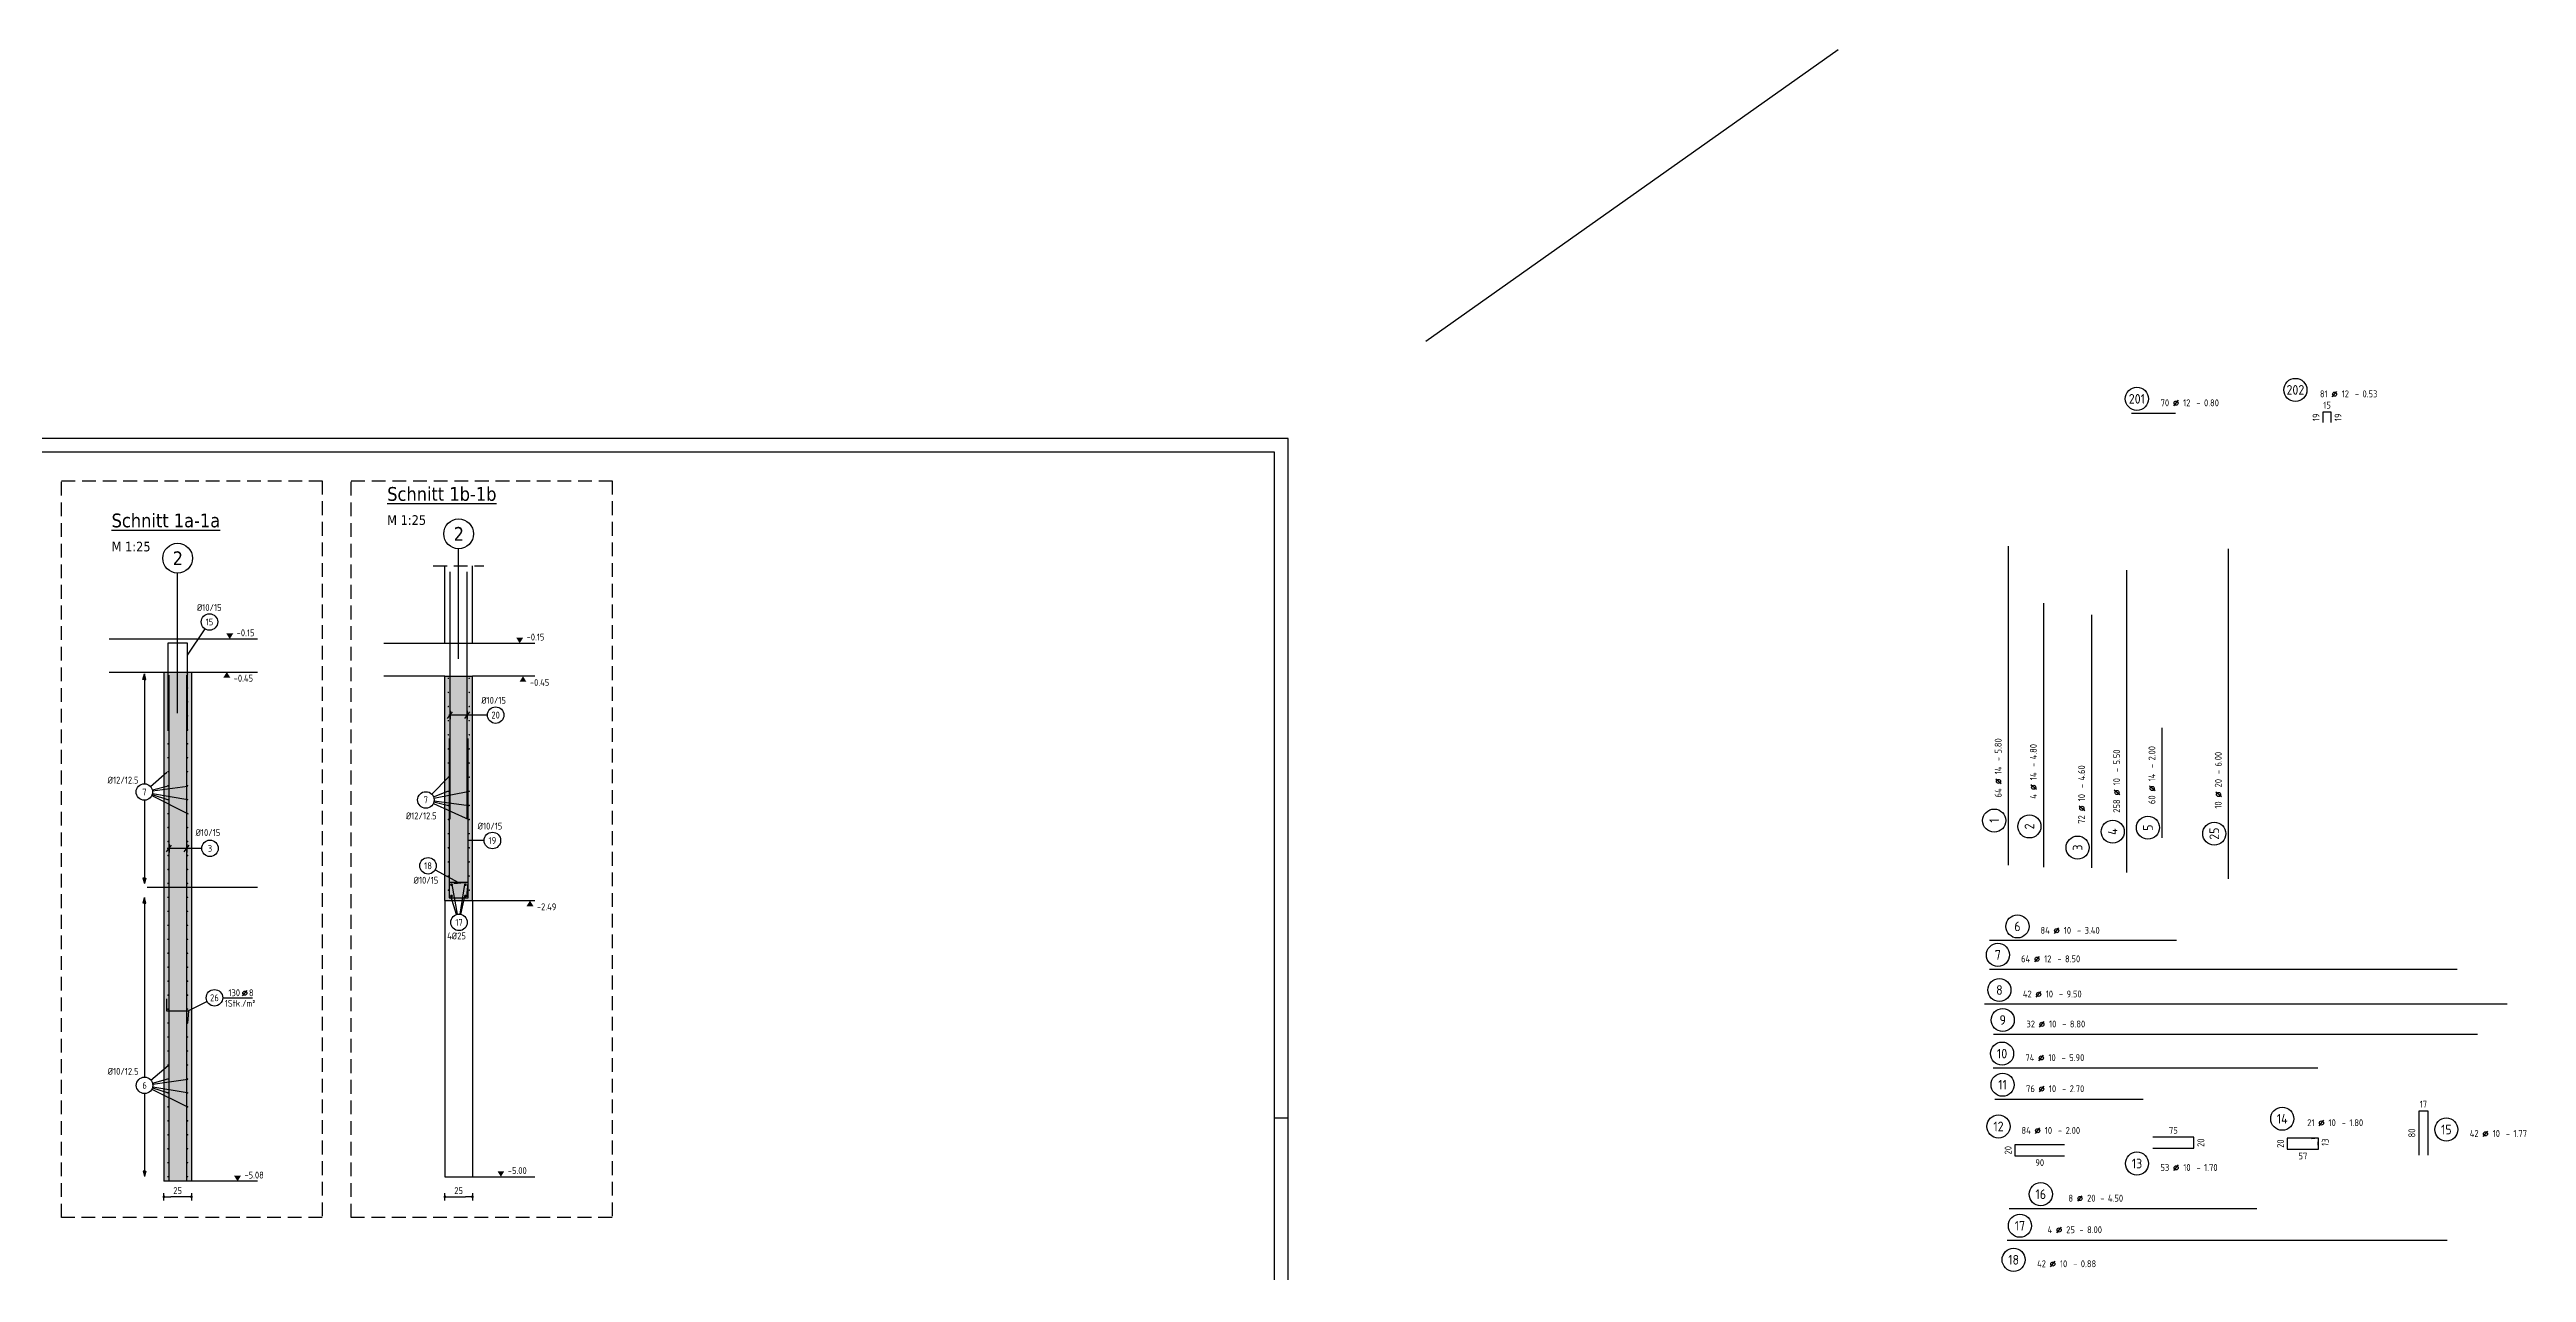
# Model space of a CAD drawing. Extents: x -36 to 85, y -7 to 53.
# Drawn here: x 36.94 to 81.96, y 26.89 to 49.12 of the extents above; entities that cross this region are included whole.
import ezdxf
from ezdxf.enums import TextEntityAlignment as Align

# ---------------------------------------------------------------- set-up
doc = ezdxf.new("R2010")
doc.units = 0
doc.header["$LTSCALE"] = 0.5
for name, pattern in [('AUSGEZOGEN', [1000.01, 1000, 0.01]), ('DASHED', [0.75, 0.5, -0.25]), ('STRICHLINIE', [0.75, 0.5, -0.25])]:
    doc.linetypes.add(name, pattern=pattern)
for name, color, linetype in [('ACHSEN', 7, 'Continuous'), ('AFU', 7, 'Continuous'), ('BETON', 7, 'Continuous'), ('DETAIL', 7, 'Continuous'), ('grau_mittel', 7, 'Continuous'), ('HILFE', 7, 'Continuous'), ('koten', 7, 'Continuous'), ('MASSE', 7, 'Continuous'), ('OBJEKT', 7, 'Continuous'), ('RAHMEN', 7, 'Continuous'), ('RND', 7, 'Continuous'), ('RND 1', 7, 'Continuous'), ('SFP_Achsen', 7, 'Continuous'), ('TEXT', 7, 'Continuous')]:
    doc.layers.add(name, color=color, linetype=linetype)
doc.layers.add('NOPLOT', color=7, linetype='Continuous', plot=False)
doc.styles.add('helv', font='tahoma.ttf')
doc.styles.add('txt', font='isocp.shx')
doc.linetypes.add('AFU_50K', pattern='A,0.15,["/",Standard,S=0.2,R=0,X=-0.01,Y=-0.1],0.07,["/",Standard,S=0.2,R=0,X=-0.01,Y=-0.1],0.15', length=0.37)
doc.dimstyles.new('DOT_I', dxfattribs={"dimscale": 0.5, "dimtxt": 0.25, "dimasz": 0.25, "dimexe": 0.1, "dimexo": 0.3, "dimgap": 0.1, "dimtad": 1, "dimdec": 3, "dimzin": 3, "dimtxsty": 'txt', "dimblk": 'DOT', "dimblk1": 'DOT', "dimblk2": 'DOT', "dimsah": 1, "dimcen": 0.1, "dimse1": 1, "dimse2": 1, "dimazin": 0, "dimtfac": 1, "dimtdec": 4, "dimtix": 1, "dimtmove": 2, "dimatfit": 3, "dimfxl": 0, "dimtvp": 1, "dimtolj": 1, "dimtzin": 0, "dimarcsym": 0})

# ---------------------------------------------------------------- blocks, each defined once
blk = doc.blocks.new('DINA0')
at = {"layer": 'NOPLOT', "color": 191, "linetype": 'AUSGEZOGEN'}
blk.add_line((123.9, 87.637), (138.9, 98.246), dxfattribs=at)
at = {"layer": 'RAHMEN'}
for p, q in [((118.9, 84.1), (0, 84.1)), ((118.9, 0), (118.9, 84.1))]:
    blk.add_line(p, q, dxfattribs=at)
at = {"layer": 'RAHMEN', "color": 5}
for p, q in [((118.4, 83.6), (2, 83.6)), ((118.4, 0.5), (118.4, 83.6))]:
    blk.add_line(p, q, dxfattribs=at)
at = {"layer": 'RAHMEN', "color": 7}
blk.add_line((118.4, 59.4), (118.9, 59.4), dxfattribs=at)
blk = doc.blocks.new('DOT')
at = {"layer": 'MASSE', "color": 7, "linetype": 'Continuous'}
for p, q in [((0, 0), (-1, 0)), ((0, 0.54), (0, -0.54))]:
    blk.add_line(p, q, dxfattribs=at)
at = {"layer": 'MASSE', "color": 7, "linetype": 'Continuous', "const_width": 0.2}
blk.add_lwpolyline([(-0.1, 0, 1), (0.1, 0, 1)], format="xyb", close=True, dxfattribs=at)
blk = doc.blocks.new('*D43')
at = {"layer": 'Defpoints', "color": 0, "linetype": 'AUSGEZOGEN', "transparency": 16777216}
for p in [(39.014, 28.263), (39.014, 28.263), (39.514, 28.263)]:
    blk.add_point(p, dxfattribs=at)
at = {"layer": 'MASSE', "color": 0, "linetype": 'AUSGEZOGEN', "lineweight": -2, "transparency": 16777216}
blk.add_line((39.389, 28.263), (39.139, 28.263), dxfattribs=at)
at = {"layer": 'MASSE', "color": 0, "linetype": 'AUSGEZOGEN', "lineweight": -2, "transparency": 16777216, "xscale": 0.125, "yscale": 0.125, "zscale": 0.125, "rotation": 180}
blk.add_blockref('DOT', (39.014, 28.263), dxfattribs=at)
at = {"layer": 'MASSE', "color": 0, "linetype": 'AUSGEZOGEN', "lineweight": -2, "transparency": 16777216, "xscale": 0.125, "yscale": 0.125, "zscale": 0.125}
blk.add_blockref('DOT', (39.514, 28.263), dxfattribs=at)
at = {"layer": 'MASSE', "color": 0, "linetype": 'AUSGEZOGEN', "transparency": 16777216, "insert": (39.264, 28.376), "char_height": 0.125, "attachment_point": 5, "style": 'txt'}
blk.add_mtext('\\A1;25', dxfattribs=at)
blk = doc.blocks.new('okrd_u')
at = {"layer": 'koten', "color": 7, "linetype": 'Continuous'}
blk.add_solid([(-0.125, -0.202), (0.125, -0.202), (0, 0)], dxfattribs=at)
at = {"layer": 'koten', "style": 'txt'}
blk.add_attdef('OKRD', (0.25, -0.35), '', height=0.25, dxfattribs=at)
blk = doc.blocks.new('okrd_o')
at = {"layer": 'koten', "color": 7, "linetype": 'Continuous'}
blk.add_solid([(-0.125, 0.202), (0.125, 0.202), (0, 0)], dxfattribs=at)
at = {"layer": 'koten', "style": 'txt'}
blk.add_attdef('OKRD', (0.25, 0.1), '', height=0.25, dxfattribs=at)
blk = doc.blocks.new('Pfeillinie')
at = {"layer": 'TEXT', "linetype": 'Continuous'}
blk.add_hatch(color=7, dxfattribs=at).paths.add_polyline_path([(0, 0), (-0.8, 0.2), (-0.8, 0), (-0.8, -0.2)])
at = {"layer": 'TEXT', "color": 7, "linetype": 'Continuous'}
for p, q in [((-0.8, 0), (-0.8, 0.2)), ((-0.8, 0.2), (0, 0)), ((-0.8, 0), (-0.8, -0.2)), ((-0.8, -0.2), (0, 0))]:
    blk.add_line(p, q, dxfattribs=at)
blk = doc.blocks.new('RND_HIN')
at = {"layer": 'RND', "color": 7, "linetype": 'Continuous'}
blk.add_circle((0, 0), 0.3, dxfattribs=at)
at = {"layer": 'RND', "color": 7, "linetype": 'Continuous', "style": 'txt'}
blk.add_attdef('POSI', text='', height=0.25, dxfattribs=at).set_placement((0, 0), align=Align.MIDDLE)
blk = doc.blocks.new('lei_gre')
at = {"layer": 'RND', "color": 7, "linetype": 'Continuous'}
for p, q in [((-0.09, -0.12), (0.09, 0.12)), ((0, 0.15), (0, -0.15))]:
    blk.add_line(p, q, dxfattribs=at)
blk = doc.blocks.new('RND_LEI')
at = {"layer": 'RND', "color": 7, "linetype": 'Continuous'}
blk.add_line((1.022, 0.066), (1.19, 0.27), dxfattribs=at)
for centre, radius in [((0, 0), 0.3), ((1.106, 0.168), 0.075)]:
    blk.add_circle(centre, radius, dxfattribs=at)
at = {"layer": 'RND', "color": 7, "linetype": 'Continuous', "style": 'txt'}
blk.add_attdef('POSL', text='', height=0.25, dxfattribs=at).set_placement((0, 0), align=Align.MIDDLE)
blk.add_attdef('ANZ', text='', height=0.25, dxfattribs=at).set_placement((0.931, 0.057), align=Align.RIGHT)
for tag, p in [('DUM', (1.253, 0.057)), ('ABSTD', (1.674, 0.057)), ('POSTXT', (0.374, -0.327))]:
    blk.add_attdef(tag, p, '', height=0.25, dxfattribs=at)
blk = doc.blocks.new('*D44')
at = {"layer": 'Defpoints', "color": 0, "linetype": 'AUSGEZOGEN', "transparency": 16777216}
for p in [(44.122, 28.263), (44.622, 28.263), (44.622, 28.263)]:
    blk.add_point(p, dxfattribs=at)
at = {"layer": 'MASSE', "color": 0, "linetype": 'AUSGEZOGEN', "lineweight": -2, "transparency": 16777216}
blk.add_line((44.247, 28.263), (44.497, 28.263), dxfattribs=at)
at = {"layer": 'MASSE', "color": 0, "linetype": 'AUSGEZOGEN', "lineweight": -2, "transparency": 16777216, "xscale": 0.125, "yscale": 0.125, "zscale": 0.125, "rotation": 180}
blk.add_blockref('DOT', (44.122, 28.263), dxfattribs=at)
at = {"layer": 'MASSE', "color": 0, "linetype": 'AUSGEZOGEN', "lineweight": -2, "transparency": 16777216, "xscale": 0.125, "yscale": 0.125, "zscale": 0.125}
blk.add_blockref('DOT', (44.622, 28.263), dxfattribs=at)
at = {"layer": 'MASSE', "color": 0, "linetype": 'AUSGEZOGEN', "transparency": 16777216, "insert": (44.372, 28.375), "char_height": 0.125, "attachment_point": 5, "style": 'txt'}
blk.add_mtext('\\A1;25', dxfattribs=at)
blk = doc.blocks.new('RND_AUSZ')
at = {"layer": 'RND', "color": 7, "linetype": 'Continuous'}
blk.add_line((1.341, 0.262), (1.509, 0.466), dxfattribs=at)
at = {"layer": 'RND', "color": 1, "linetype": 'Continuous'}
blk.add_circle((0, 0.52), 0.42, dxfattribs=at)
at = {"layer": 'RND', "color": 7, "linetype": 'Continuous'}
blk.add_circle((1.425, 0.364), 0.075, dxfattribs=at)
at = {"layer": 'RND', "color": 7, "linetype": 'Continuous', "style": 'txt'}
blk.add_text('-', height=0.25, dxfattribs=at).set_placement((2.163, 0.25))
for tag, p in [('WIEOFT', (-0.536, 0.25)), ('STK', (1.174, 0.25))]:
    blk.add_attdef(tag, text='', height=0.25, dxfattribs=at).set_placement(p, align=Align.RIGHT)
at = {"layer": 'RND', "color": 1, "linetype": 'Continuous', "style": 'txt'}
blk.add_attdef('POS', text='', height=0.35, dxfattribs=at).set_placement((0, 0.52), align=Align.MIDDLE)
at = {"layer": 'RND', "color": 7, "linetype": 'Continuous', "style": 'txt'}
for tag, p in [('DS', (1.683, 0.25)), ('LANG', (2.441, 0.25)), ('TEXT', (3.669, 0.25))]:
    blk.add_attdef(tag, p, '', height=0.25, dxfattribs=at)

msp = doc.modelspace()

# ---------------------------------------------------------------- hatches: boundary and pattern name
at = {"layer": 'grau_mittel'}
for points in [[(39.514, 37.8047), (39.014, 37.8047), (39.014, 28.5447), (39.514, 28.5447)], [(44.622, 37.7276), (44.122, 37.7276), (44.122, 33.6476), (44.622, 33.6476)]]:
    msp.add_hatch(color=61, dxfattribs=at).paths.add_polyline_path(points)

# ---------------------------------------------------------------- linework, layer by layer
at = {"layer": 'ACHSEN', "color": 140, "linetype": 'AUSGEZOGEN'}
for p, q in [((44.372, 38.0423), (44.372, 40.0465)), ((39.264, 37.0566), (39.264, 39.6035))]:
    msp.add_line(p, q, dxfattribs=at)
at = {"layer": 'AFU', "color": 8, "linetype": 'AFU_50K'}
for p, q in [((44.122, 38.3276), (44.622, 38.3276)), ((39.014, 37.8047), (39.514, 37.8047)), ((44.122, 37.7276), (44.622, 37.7276)), ((39.514, 28.5447), (39.014, 28.5447)), ((44.122, 28.6276), (44.622, 28.6276))]:
    msp.add_line(p, q, dxfattribs=at)
at = {"layer": 'BETON', "color": 6, "linetype": 'AUSGEZOGEN'}
for p, q in [((44.122, 38.3276), (44.122, 39.7347)), ((44.622, 38.3276), (44.622, 39.7347)), ((40.7164, 38.4047), (38.0209, 38.4047)), ((43.0146, 38.3276), (44.122, 38.3276)), ((44.622, 38.3276), (45.755, 38.3276)), ((38.0209, 37.8047), (39.014, 37.8047)), ((39.014, 37.8047), (39.014, 28.5447)), ((39.514, 37.8047), (39.514, 28.5447)), ((39.514, 37.8047), (40.7164, 37.8047)), ((44.122, 37.7276), (43.0146, 37.7276)), ((44.122, 33.6476), (44.122, 37.7276)), ((44.622, 33.6476), (44.622, 37.7276)), ((45.755, 37.7276), (44.622, 37.7276)), ((44.122, 33.6476), (44.622, 33.6476))]:
    msp.add_line(p, q, dxfattribs=at)
at = {"layer": 'DETAIL', "color": 102, "linetype": 'STRICHLINIE'}
for points in [[(37.1513, 27.8873), (37.1513, 41.2834), (41.8923, 41.2834), (41.8923, 27.8873)], [(42.4189, 27.8873), (42.4189, 41.2834), (47.1599, 41.2834), (47.1599, 27.8873)]]:
    msp.add_lwpolyline(points, close=True, dxfattribs=at)
at = {"layer": 'HILFE', "color": 102, "linetype": 'DASHED'}
msp.add_line((43.9107, 39.7347), (44.831, 39.7347), dxfattribs=at)
at = {"layer": 'HILFE', "color": 102, "linetype": 'AUSGEZOGEN'}
for p, q in [((44.622, 33.6476), (45.755, 33.6476)), ((40.7164, 28.5447), (39.514, 28.5447)), ((44.622, 28.6276), (45.755, 28.6276))]:
    msp.add_line(p, q, dxfattribs=at)
at = {"layer": 'NOPLOT', "color": 191, "linetype": 'AUSGEZOGEN'}
msp.add_line((38.7119, 33.8954), (40.7164, 33.8954), dxfattribs=at)
at = {"layer": 'OBJEKT', "color": 7, "linetype": 'AUSGEZOGEN'}
for p, q in [((44.122, 33.6476), (44.122, 28.6276)), ((44.622, 33.6476), (44.622, 28.6276))]:
    msp.add_line(p, q, dxfattribs=at)
at = {"layer": 'RND', "color": 102, "linetype": 'AUSGEZOGEN'}
for p, q in [((39.7578, 38.5901), (39.434, 38.1087)), ((44.8939, 37.0214), (44.1943, 37.0214)), ((38.7716, 35.7227), (39.0701, 35.985)), ((38.8018, 35.5778), (39.0789, 35.4888)), ((38.8041, 35.6616), (39.0922, 35.7369)), ((38.8067, 35.5977), (39.4513, 35.4844)), ((38.8076, 35.6434), (39.4424, 35.7281)), ((43.8817, 35.5849), (44.1902, 35.8927)), ((43.9152, 35.5336), (44.1762, 35.6359)), ((43.9227, 35.5079), (44.5714, 35.6359)), ((38.7932, 35.5568), (39.4557, 35.2274)), ((43.912, 35.4167), (44.5574, 35.1223)), ((43.9213, 35.4438), (44.1902, 35.3791)), ((43.9243, 35.4599), (44.5574, 35.3791)), ((44.8353, 34.7412), (44.542, 34.7412)), ((39.7012, 34.598), (39.0708, 34.598)), ((43.9467, 34.2096), (44.372, 33.9776)), ((44.3522, 33.3995), (44.254, 33.9386)), ((44.4015, 33.4002), (44.4828, 33.9386)), ((44.3343, 33.3951), (44.229, 33.7316)), ((44.4108, 33.3985), (44.4828, 33.7316)), ((39.7989, 31.813), (39.4626, 31.6416)), ((38.7772, 30.3855), (39.0892, 30.6477)), ((38.7964, 30.2218), (39.4414, 29.8985)), ((38.8051, 30.2429), (39.0892, 30.1511)), ((38.8066, 30.3299), (39.0858, 30.409)), ((38.8102, 30.2638), (39.4397, 30.1563)), ((38.8108, 30.3101), (39.4466, 30.4003))]:
    msp.add_line(p, q, dxfattribs=at)
at = {"layer": 'RND', "color": 7, "linetype": 'AUSGEZOGEN'}
msp.add_line((40.0825, 31.8812), (40.6225, 31.8812), dxfattribs=at)
at = {"layer": 'RND', "color": 1, "linetype": 'AUSGEZOGEN'}
for points in [[(74.7774, 42.5118), (75.5774, 42.5118)], [(78.4098, 42.3414), (78.4098, 42.5314), (78.2598, 42.5314), (78.2598, 42.3414)], [(72.5443, 34.29), (72.5443, 40.09)], [(44.216, 35.1276), (44.216, 39.6276)], [(44.5279, 35.1276), (44.5279, 39.6276)], [(74.6985, 34.1569), (74.6985, 39.6569)], [(76.5447, 34.0459), (76.5447, 40.0459)], [(73.1843, 34.2549), (73.1843, 39.0549)], [(74.0605, 34.2432), (74.0605, 38.8432)], [(39.094, 36.7348), (39.094, 38.3348), (39.434, 38.3348), (39.434, 36.7348)], [(39.1075, 28.5447), (39.1075, 37.7447)], [(39.4283, 28.5447), (39.4283, 37.7447)], [(44.202, 36.5976), (44.202, 33.6976), (44.542, 33.6976), (44.542, 36.5976)], [(75.3392, 34.7869), (75.3392, 36.7869)], [(75.5998, 32.9199), (72.1998, 32.9199)], [(72.1998, 32.4016), (80.6998, 32.4016)], [(81.607, 31.7628), (72.107, 31.7628)], [(72.2725, 31.217), (81.0725, 31.217)], [(72.2664, 30.6056), (78.1664, 30.6056)], [(72.2932, 30.0403), (74.9932, 30.0403)], [(80.1708, 29.0224), (80.1708, 29.8224), (80.0008, 29.8224), (80.0008, 29.0224)], [(75.1662, 29.1466), (75.9162, 29.1466), (75.9162, 29.3466), (75.1662, 29.3466)], [(78.1706, 29.2), (78.182, 29.3295), (77.612, 29.3295), (77.612, 29.1295), (78.182, 29.1295), (78.182, 29.3295), (78.0524, 29.3181)], [(73.562, 29.2093), (72.662, 29.2093), (72.662, 29.0093), (73.562, 29.0093)], [(72.5578, 28.0497), (77.0578, 28.0497)], [(72.5204, 27.4761), (80.5204, 27.4761)]]:
    msp.add_lwpolyline(points, dxfattribs=at)
at = {"layer": 'RND', "color": 102, "linetype": 'AUSGEZOGEN'}
for points in [[(38.6589, 37.7699), (38.6589, 35.7736)], [(38.6589, 35.4736), (38.6589, 33.9564)], [(38.6623, 33.7044), (38.6623, 30.439)], [(38.6623, 30.139), (38.6623, 28.6293)]]:
    msp.add_lwpolyline(points, dxfattribs=at)
at = {"layer": 'RND', "color": 7, "linetype": 'AUSGEZOGEN'}
for points, const_width in [([(39.0812, 37.7695, 1), (39.0952, 37.7695, 1)], 0.014), ([(39.0812, 37.5155, 1), (39.0952, 37.5155, 1)], 0.014), ([(39.4362, 37.7695, 1), (39.4502, 37.7695, 1)], 0.014), ([(39.4362, 37.5155, 1), (39.4502, 37.5155, 1)], 0.014), ([(44.1762, 37.6902, 1), (44.1902, 37.6902, 1)], 0.014), ([(44.1762, 37.4335, 1), (44.1902, 37.4335, 1)], 0.014), ([(44.5574, 37.6902, 1), (44.5714, 37.6902, 1)], 0.014), ([(44.5574, 37.4335, 1), (44.5714, 37.4335, 1)], 0.014), ([(39.0812, 37.2616, 1), (39.0952, 37.2616, 1)], 0.014), ([(39.0812, 37.0077, 1), (39.0952, 37.0077, 1)], 0.014), ([(39.4362, 37.2616, 1), (39.4502, 37.2616, 1)], 0.014), ([(39.4362, 37.0077, 1), (39.4502, 37.0077, 1)], 0.014), ([(44.1762, 37.1767, 1), (44.1902, 37.1767, 1)], 0.014), ([(44.1762, 36.9199, 1), (44.1902, 36.9199, 1)], 0.014), ([(44.5574, 37.1767, 1), (44.5714, 37.1767, 1)], 0.014), ([(44.5574, 36.9199, 1), (44.5714, 36.9199, 1)], 0.014), ([(39.0812, 36.7538, 1), (39.0952, 36.7538, 1)], 0.014), ([(39.0812, 36.4999, 1), (39.0952, 36.4999, 1)], 0.014), ([(39.4362, 36.7538, 1), (39.4502, 36.7538, 1)], 0.014), ([(39.4362, 36.4999, 1), (39.4502, 36.4999, 1)], 0.014), ([(44.1762, 36.6631, 1), (44.1902, 36.6631, 1)], 0.014), ([(44.5574, 36.6631, 1), (44.5714, 36.6631, 1)], 0.014), ([(39.0812, 36.246, 1), (39.0952, 36.246, 1)], 0.014), ([(39.4362, 36.246, 1), (39.4502, 36.246, 1)], 0.014), ([(44.1762, 36.4063, 1), (44.1902, 36.4063, 1)], 0.014), ([(44.1762, 36.1495, 1), (44.1902, 36.1495, 1)], 0.014), ([(44.5574, 36.4063, 1), (44.5714, 36.4063, 1)], 0.014), ([(44.5574, 36.1495, 1), (44.5714, 36.1495, 1)], 0.014), ([(39.0812, 35.992, 1), (39.0952, 35.992, 1)], 0.014), ([(39.0812, 35.7381, 1), (39.0952, 35.7381, 1)], 0.014), ([(39.4362, 35.992, 1), (39.4502, 35.992, 1)], 0.014), ([(39.4362, 35.7381, 1), (39.4502, 35.7381, 1)], 0.014), ([(44.1762, 35.8927, 1), (44.1902, 35.8927, 1)], 0.014), ([(44.1762, 35.6359, 1), (44.1902, 35.6359, 1)], 0.014), ([(44.5574, 35.8927, 1), (44.5714, 35.8927, 1)], 0.014), ([(44.5574, 35.6359, 1), (44.5714, 35.6359, 1)], 0.014), ([(39.0812, 35.4842, 1), (39.0952, 35.4842, 1)], 0.014), ([(39.0812, 35.2303, 1), (39.0952, 35.2303, 1)], 0.014), ([(39.4362, 35.4842, 1), (39.4502, 35.4842, 1)], 0.014), ([(39.4362, 35.2303, 1), (39.4502, 35.2303, 1)], 0.014), ([(44.1762, 35.3791, 1), (44.1902, 35.3791, 1)], 0.014), ([(44.1762, 35.1223, 1), (44.1902, 35.1223, 1)], 0.014), ([(44.5574, 35.3791, 1), (44.5714, 35.3791, 1)], 0.014), ([(44.5574, 35.1223, 1), (44.5714, 35.1223, 1)], 0.014), ([(39.0812, 34.9764, 1), (39.0952, 34.9764, 1)], 0.014), ([(39.0812, 34.7224, 1), (39.0952, 34.7224, 1)], 0.014), ([(39.4362, 34.9764, 1), (39.4502, 34.9764, 1)], 0.014), ([(39.4362, 34.7224, 1), (39.4502, 34.7224, 1)], 0.014), ([(44.1762, 34.8655, 1), (44.1902, 34.8655, 1)], 0.014), ([(44.5574, 34.8655, 1), (44.5714, 34.8655, 1)], 0.014), ([(39.0812, 34.4685, 1), (39.0952, 34.4685, 1)], 0.014), ([(39.0812, 34.2146, 1), (39.0952, 34.2146, 1)], 0.014), ([(39.4362, 34.4685, 1), (39.4502, 34.4685, 1)], 0.014), ([(39.4362, 34.2146, 1), (39.4502, 34.2146, 1)], 0.014), ([(44.1762, 34.6087, 1), (44.1902, 34.6087, 1)], 0.014), ([(44.1762, 34.3519, 1), (44.1902, 34.3519, 1)], 0.014), ([(44.5574, 34.6087, 1), (44.5714, 34.6087, 1)], 0.014), ([(44.5574, 34.3519, 1), (44.5714, 34.3519, 1)], 0.014), ([(39.0812, 33.9607, 1), (39.0952, 33.9607, 1)], 0.014), ([(39.4362, 33.9607, 1), (39.4502, 33.9607, 1)], 0.014), ([(44.1762, 34.0951, 1), (44.1902, 34.0951, 1)], 0.014), ([(44.1762, 33.8383, 1), (44.1902, 33.8383, 1)], 0.014), ([(44.229, 33.9386, 1), (44.254, 33.9386, 1)], 0.025), ([(44.4828, 33.9386, 1), (44.5078, 33.9386, 1)], 0.025), ([(44.5574, 34.0951, 1), (44.5714, 34.0951, 1)], 0.014), ([(44.5574, 33.8383, 1), (44.5714, 33.8383, 1)], 0.014), ([(39.0812, 33.7068, 1), (39.0952, 33.7068, 1)], 0.014), ([(39.0812, 33.4528, 1), (39.0952, 33.4528, 1)], 0.014), ([(39.4362, 33.7068, 1), (39.4502, 33.7068, 1)], 0.014), ([(39.4362, 33.4528, 1), (39.4502, 33.4528, 1)], 0.014), ([(44.229, 33.7316, 1), (44.254, 33.7316, 1)], 0.025), ([(44.4828, 33.7316, 1), (44.5078, 33.7316, 1)], 0.025), ([(39.0812, 33.1989, 1), (39.0952, 33.1989, 1)], 0.014), ([(39.0812, 32.945, 1), (39.0952, 32.945, 1)], 0.014), ([(39.4362, 33.1989, 1), (39.4502, 33.1989, 1)], 0.014), ([(39.4362, 32.945, 1), (39.4502, 32.945, 1)], 0.014), ([(39.0812, 32.6911, 1), (39.0952, 32.6911, 1)], 0.014), ([(39.0812, 32.4372, 1), (39.0952, 32.4372, 1)], 0.014), ([(39.4362, 32.6911, 1), (39.4502, 32.6911, 1)], 0.014), ([(39.4362, 32.4372, 1), (39.4502, 32.4372, 1)], 0.014), ([(39.0812, 32.1832, 1), (39.0952, 32.1832, 1)], 0.014), ([(39.4362, 32.1832, 1), (39.4502, 32.1832, 1)], 0.014), ([(39.0812, 31.9293, 1), (39.0952, 31.9293, 1)], 0.014), ([(39.0812, 31.6754, 1), (39.0952, 31.6754, 1)], 0.014), ([(39.4362, 31.9293, 1), (39.4502, 31.9293, 1)], 0.014), ([(39.4362, 31.6754, 1), (39.4502, 31.6754, 1)], 0.014), ([(39.0812, 31.4215, 1), (39.0952, 31.4215, 1)], 0.014), ([(39.0812, 31.1676, 1), (39.0952, 31.1676, 1)], 0.014), ([(39.4362, 31.4215, 1), (39.4502, 31.4215, 1)], 0.014), ([(39.4362, 31.1676, 1), (39.4502, 31.1676, 1)], 0.014), ([(39.0812, 30.9137, 1), (39.0952, 30.9137, 1)], 0.014), ([(39.0812, 30.6597, 1), (39.0952, 30.6597, 1)], 0.014), ([(39.4362, 30.9137, 1), (39.4502, 30.9137, 1)], 0.014), ([(39.4362, 30.6597, 1), (39.4502, 30.6597, 1)], 0.014), ([(39.0812, 30.4058, 1), (39.0952, 30.4058, 1)], 0.014), ([(39.4362, 30.4058, 1), (39.4502, 30.4058, 1)], 0.014), ([(39.0812, 30.1519, 1), (39.0952, 30.1519, 1)], 0.014), ([(39.0812, 29.898, 1), (39.0952, 29.898, 1)], 0.014), ([(39.4362, 30.1519, 1), (39.4502, 30.1519, 1)], 0.014), ([(39.4362, 29.898, 1), (39.4502, 29.898, 1)], 0.014), ([(39.0812, 29.6441, 1), (39.0952, 29.6441, 1)], 0.014), ([(39.0812, 29.3901, 1), (39.0952, 29.3901, 1)], 0.014), ([(39.4362, 29.6441, 1), (39.4502, 29.6441, 1)], 0.014), ([(39.4362, 29.3901, 1), (39.4502, 29.3901, 1)], 0.014), ([(39.0812, 29.1362, 1), (39.0952, 29.1362, 1)], 0.014), ([(39.0812, 28.8823, 1), (39.0952, 28.8823, 1)], 0.014), ([(39.4362, 29.1362, 1), (39.4502, 29.1362, 1)], 0.014), ([(39.4362, 28.8823, 1), (39.4502, 28.8823, 1)], 0.014), ([(39.0812, 28.6284, 1), (39.0952, 28.6284, 1)], 0.014), ([(39.4362, 28.6284, 1), (39.4502, 28.6284, 1)], 0.014)]:
    msp.add_lwpolyline(points, format="xyb", close=True, dxfattribs=dict(at, const_width=const_width))
at = {"layer": 'RND 1', "color": 1, "linetype": 'AUSGEZOGEN'}
for points in [[(44.5193, 33.7186), (44.542, 33.9776), (44.202, 33.9776), (44.202, 33.6976), (44.542, 33.6976), (44.542, 33.9776), (44.2829, 33.9549)], [(39.0626, 31.8616), (39.0626, 31.6416), (39.4626, 31.6416), (39.4434, 31.4224)]]:
    msp.add_lwpolyline(points, dxfattribs=at)
at = {"layer": 'SFP_Achsen', "color": 7, "linetype": 'AUSGEZOGEN'}
for centre in [(44.372, 40.317), (39.264, 39.874)]:
    msp.add_circle(centre, 0.2705, dxfattribs=at)

# ---------------------------------------------------------------- block references
at = {"xscale": 0.5, "yscale": 0.5, "zscale": 0.5}
msp.add_blockref('DINA0', (0, 0), dxfattribs=at)
at = {"layer": 'koten', "color": 8, "linetype": 'AFU_50K', "xscale": 0.5, "yscale": 0.5, "zscale": 0.5}
for name, p, values in [('okrd_o', (40.2111, 38.4047), {'OKRD': '-0.15'}), ('okrd_u', (40.1575, 37.8047), {'OKRD': '-0.45'})]:
    msp.add_blockref(name, p, dxfattribs=at).add_auto_attribs(values)
at = {"layer": 'koten', "color": 102, "linetype": 'DASHED', "xscale": 0.5, "yscale": 0.5, "zscale": 0.5}
for name, p, values in [('okrd_o', (45.4815, 38.3276), {'OKRD': '-0.15'}), ('okrd_u', (45.5414, 37.7276), {'OKRD': '-0.45'}), ('okrd_o', (45.1396, 28.6276), {'OKRD': '-5.00'})]:
    msp.add_blockref(name, p, dxfattribs=at).add_auto_attribs(values)
at = {"layer": 'koten', "color": 7, "linetype": 'AUSGEZOGEN', "xscale": 0.5, "yscale": 0.5, "zscale": 0.5}
msp.add_blockref('okrd_u', (45.6689, 33.6476), dxfattribs=at).add_auto_attribs({'OKRD': '-2.49'})
at = {"layer": 'koten', "color": 7, "linetype": 'AUSGEZOGEN'}
ref = msp.add_blockref('okrd_o', (40.3524, 28.5447), dxfattribs=dict(at, xscale=0.5, yscale=0.5, zscale=0.5))
ref.add_attrib('OKRD', '-5.08', (40.4774, 28.5947), dxfattribs={"layer": '0', "color": 0, "linetype": 'ByBlock', "height": 0.125, "style": 'txt'})
at = {"layer": 'RND', "color": 7, "linetype": 'AUSGEZOGEN', "xscale": 0.5, "yscale": 0.5, "zscale": 0.5}
for name, p, values in [('RND_AUSZ', (74.8781, 42.5118), {'POS': '201', 'STK': '70', 'DS': '12', 'LANG': '0.80'}), ('RND_AUSZ', (77.7592, 42.6744), {'POS': '202', 'STK': '81', 'DS': '12', 'LANG': '0.53'}), ('RND_HIN', (39.8416, 38.7146), {'POSI': '15'}), ('RND_HIN', (45.0439, 37.0214), {'POSI': '20'}), ('RND_HIN', (38.6589, 35.6236), {'POSI': '7'}), ('RND_HIN', (43.7755, 35.4789), {'POSI': '7'}), ('RND_HIN', (39.8512, 34.598), {'POSI': '3'}), ('RND_HIN', (44.9853, 34.7412), {'POSI': '19'}), ('RND_HIN', (43.8151, 34.2815), {'POSI': '18'}), ('RND_HIN', (44.3791, 33.2519), {'POSI': '17'}), ('RND_AUSZ', (72.7079, 32.9199), {'POS': '6', 'STK': '84', 'DS': '10', 'LANG': '3.40'}), ('RND_AUSZ', (72.3516, 32.4016), {'POS': '7', 'STK': '64', 'DS': '12', 'LANG': '8.50'}), ('RND_LEI', (39.9325, 31.8812), {'POSL': '26', 'DUM': '8', 'ANZ': '130', 'POSTXT': '1Stk./m²'}), ('RND_AUSZ', (72.3794, 31.7628), {'POS': '8', 'STK': '42', 'DS': '10', 'LANG': '9.50'}), ('RND_AUSZ', (72.4393, 31.217), {'POS': '9', 'STK': '32', 'DS': '10', 'LANG': '8.80'}), ('RND_AUSZ', (72.428, 30.6056), {'POS': '10', 'STK': '74', 'DS': '10', 'LANG': '5.90'}), ('RND_HIN', (38.6623, 30.289), {'POSI': '6'}), ('RND_AUSZ', (72.4364, 30.0403), {'POS': '11', 'STK': '76', 'DS': '10', 'LANG': '2.70'}), ('RND_AUSZ', (72.3625, 29.2816), {'POS': '12', 'STK': '84', 'DS': '10', 'LANG': '2.00'}), ('RND_AUSZ', (77.5204, 29.4222), {'POS': '14', 'STK': '21', 'DS': '10', 'LANG': '1.80'}), ('RND_AUSZ', (80.5033, 29.2257), {'POS': '15', 'STK': '42', 'DS': '10', 'LANG': '1.77'}), ('RND_AUSZ', (74.8801, 28.6078), {'POS': '13', 'STK': '53', 'DS': '10', 'LANG': '1.70'}), ('RND_AUSZ', (72.638, 26.8571), {'POS': '18', 'STK': '42', 'DS': '10', 'LANG': '0.88'})]:
    msp.add_blockref(name, p, dxfattribs=at).add_auto_attribs(values)
at = {"layer": 'RND', "color": 102, "linetype": 'AUSGEZOGEN', "xscale": 0.125, "yscale": 0.125, "zscale": 0.125}
for p, rotation in [((38.6589, 37.7699), 90), ((38.6589, 33.9564), 270), ((38.6623, 33.7044), 90), ((38.6623, 28.6293), 270)]:
    msp.add_blockref('Pfeillinie', p, dxfattribs=dict(at, rotation=rotation))
at = {"layer": 'RND', "color": 7, "linetype": 'AUSGEZOGEN', "xscale": 0.5, "yscale": 0.5, "zscale": 0.5}
for p in [(44.216, 37.0214), (44.5279, 37.0214), (39.1075, 34.598), (39.4283, 34.598)]:
    msp.add_blockref('lei_gre', p, dxfattribs=at)
at = {"layer": 'RND', "color": 1, "linetype": 'AUSGEZOGEN', "xscale": 0.5, "yscale": 0.5, "zscale": 0.5, "rotation": 90}
for p, values in [((72.5443, 35.1028), {'POS': '1', 'STK': '64', 'DS': '14', 'LANG': '5.80'}), ((73.1843, 34.9966), {'POS': '2', 'STK': '4', 'DS': '14', 'LANG': '4.80'}), ((75.3392, 34.9745), {'POS': '5', 'STK': '60', 'DS': '14', 'LANG': '2.00'})]:
    msp.add_blockref('RND_AUSZ', p, dxfattribs=at).add_auto_attribs(values)
at = {"layer": 'RND', "color": 7, "linetype": 'AUSGEZOGEN', "xscale": 0.5, "yscale": 0.5, "zscale": 0.5, "rotation": 90}
for p, values in [((74.0605, 34.6124), {'POS': '3', 'STK': '72', 'DS': '10', 'LANG': '4.60'}), ((74.6985, 34.9018), {'POS': '4', 'STK': '258', 'DS': '10', 'LANG': '5.50'})]:
    msp.add_blockref('RND_AUSZ', p, dxfattribs=at).add_auto_attribs(values)
at = {"layer": 'RND', "color": 191, "linetype": 'AUSGEZOGEN', "xscale": 0.5, "yscale": 0.5, "zscale": 0.5, "rotation": 90}
msp.add_blockref('RND_AUSZ', (76.5447, 34.8654), dxfattribs=at).add_auto_attribs({'POS': '25', 'STK': '10', 'DS': '20', 'LANG': '6.00'})
at = {"layer": 'RND', "color": 191, "linetype": 'AUSGEZOGEN', "xscale": 0.5, "yscale": 0.5, "zscale": 0.5}
msp.add_blockref('RND_AUSZ', (73.1314, 28.0497), dxfattribs=at).add_auto_attribs({'POS': '16', 'STK': '8', 'DS': '20', 'LANG': '4.50'})
at = {"layer": 'RND', "color": 102, "linetype": 'AUSGEZOGEN', "xscale": 0.5, "yscale": 0.5, "zscale": 0.5}
msp.add_blockref('RND_AUSZ', (72.7519, 27.4761), dxfattribs=at).add_auto_attribs({'POS': '17', 'STK': '4', 'DS': '25', 'LANG': '8.00'})

# ---------------------------------------------------------------- texts
at = {"layer": 'RND', "color": 7, "linetype": 'AUSGEZOGEN', "style": 'txt'}
for s, rotation, p in [('19', 90, (78.1348, 42.4364)), ('19', 90, (78.5348, 42.4364)), ('20', 90, (76.0412, 29.2466)), ('20', 90, (77.487, 29.2295)), ('13', 84.99986, (78.3008, 29.2538)), ('80', 90, (79.8758, 29.4224)), ('20', 90, (72.537, 29.1093))]:
    msp.add_text(s, height=0.125, rotation=rotation, dxfattribs=at).set_placement(p, align=Align.MIDDLE)
for s, p in [('15', (78.3348, 42.6564)), ('17', (80.0858, 29.9474)), ('75', (75.5412, 29.4716)), ('90', (73.112, 28.8843)), ('57', (77.897, 29.0045))]:
    msp.add_text(s, height=0.125, dxfattribs=at).set_placement(p, align=Align.MIDDLE)
at = {"layer": 'SFP_Achsen', "color": 6, "linetype": 'AUSGEZOGEN', "style": 'helv'}
for p in [(44.2813, 40.1908), (39.1734, 39.7478)]:
    msp.add_text('2', height=0.25, dxfattribs=at).set_placement(p)
at = {"layer": 'TEXT', "color": 6, "linetype": 'AUSGEZOGEN', "style": 'helv'}
for s, p in [('%%uSchnitt 1b-1b', (43.0729, 40.9179)), ('%%uSchnitt 1a-1a', (38.0638, 40.4357))]:
    msp.add_text(s, height=0.25, dxfattribs=at).set_placement(p)
at = {"layer": 'TEXT', "color": 1, "linetype": 'AUSGEZOGEN', "style": 'helv'}
for p in [(43.0729, 40.4804), (38.0638, 39.9982)]:
    msp.add_text('M 1:25', height=0.175, dxfattribs=at).set_placement(p)
at = {"layer": 'TEXT', "color": 7, "linetype": 'AUSGEZOGEN', "style": 'txt'}
for s, p in [('%%C10/15', (39.6137, 38.9147)), ('%%C10/15', (44.7825, 37.2276)), ('%%C12/12.5', (37.9925, 35.7759)), ('%%C12/12.5', (43.4125, 35.1263)), ('%%C10/15', (39.5899, 34.8225)), ('%%C10/15', (44.7173, 34.9403)), ('%%C10/15', (43.5532, 33.9559)), ('4%%C25', (44.1629, 32.9439)), ('%%C10/12.5', (37.9925, 30.4801))]:
    msp.add_text(s, height=0.125, dxfattribs=at).set_placement(p)

# ---------------------------------------------------------------- dimensions: what is measured, and where the dimension line sits
at = {"layer": 'MASSE', "color": 7, "linetype": 'AUSGEZOGEN'}
for base, p1, p2, picture, middle in [((39.014, 28.2631), (39.514, 28.2631), (39.014, 28.2631), '*D43', (39.264, 28.3756)), ((44.622, 28.2626), (44.122, 28.2626), (44.622, 28.2626), '*D44', (44.372, 28.3751))]:
    dim = msp.add_linear_dim(base=base, p1=p1, p2=p2, dimstyle='DOT_I', override={"dimdec": 0, "dimlfac": 50}, dxfattribs=at)
    dim.commit()
    dim.dimension.update_dxf_attribs({"geometry": picture, "text_midpoint": middle})

doc.saveas('drawing.dxf')
